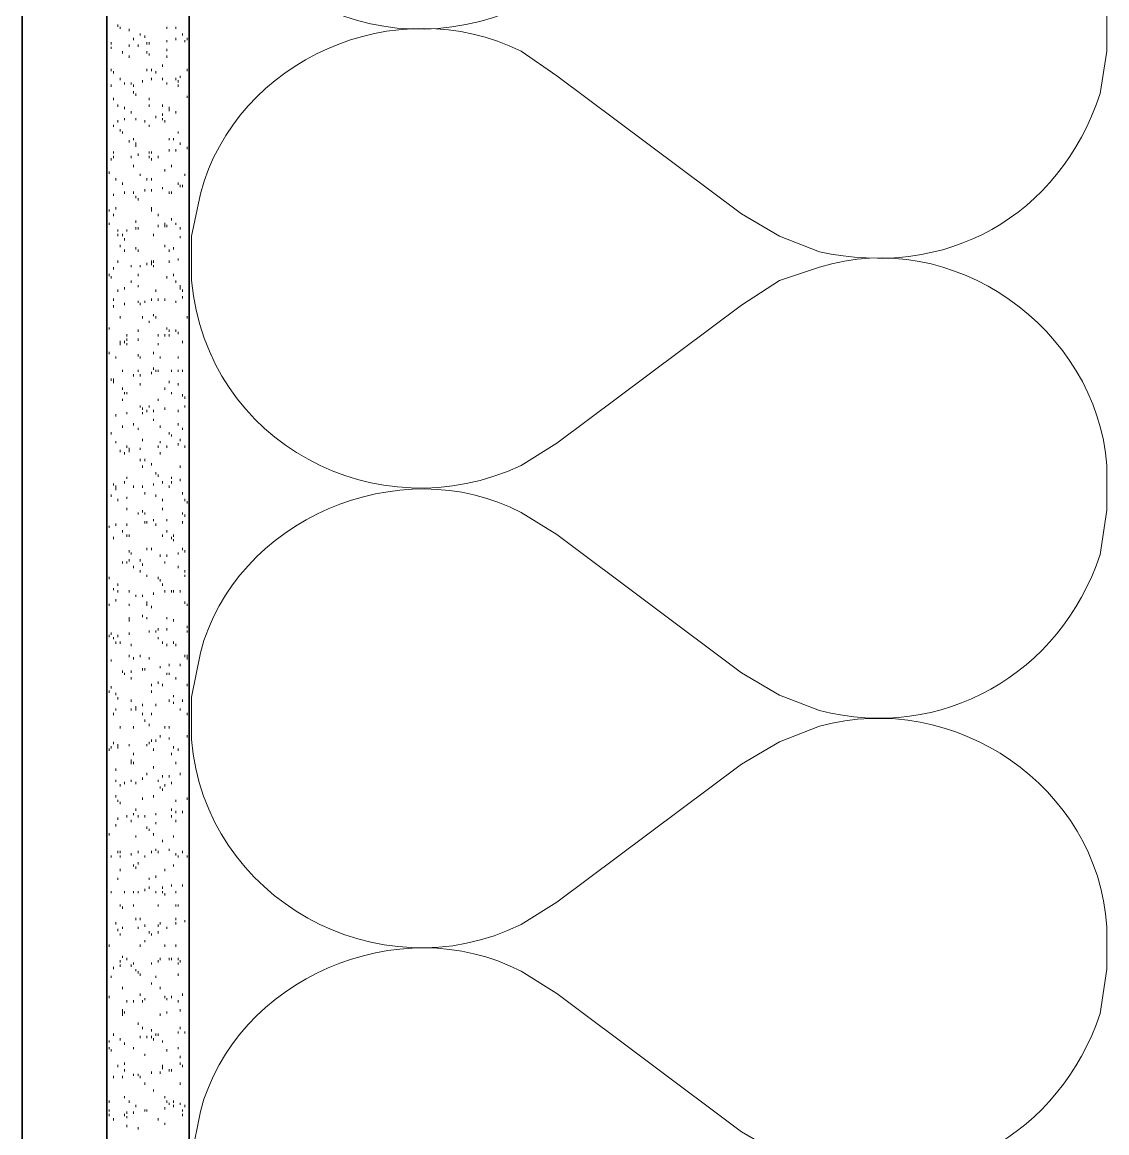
# Model space of a CAD drawing. Header units: inches. Extents: x 5 to 516, y -193 to 129.
# Drawn here: x 49.004 to 49.545, y -188.331 to -187.777 of the extents above; entities that cross this region are included whole.
import ezdxf

# ---------------------------------------------------------------- set-up
doc = ezdxf.new("R2010")
doc.units = ezdxf.units.IN
doc.header["$MEASUREMENT"] = 0
doc.layers.add('PDF7_Geometry', color=7, linetype='Continuous')

msp = doc.modelspace()

# ---------------------------------------------------------------- linework, layer by layer
at = {"layer": 'PDF7_Geometry', "lineweight": 35}
for points in [[(49.0035534, -182.0613395), (49.0035534, -190.3857844), (49.0457756, -190.3857844), (49.0457756, -182.0613395)], [(49.045775, -182.0613392), (49.045775, -190.8535621), (49.0868861, -190.8535621), (49.0868861, -182.0613392)]]:
    msp.add_lwpolyline(points, close=True, dxfattribs=at)
at = {"layer": 'PDF7_Geometry', "lineweight": 15}
for points in [[(49.5413313, -187.8124512), (49.5446646, -187.79134), (49.5446646, -187.7691178)], [(49.0513306, -187.7791177), (49.0513306, -187.7780066)], [(49.0524417, -187.7802287), (49.0524417, -187.7791177)], [(49.075775, -187.7802287), (49.075775, -187.7791177)], [(49.0802194, -187.7802287), (49.0802194, -187.7791177)], [(49.0568861, -187.7813398), (49.0568861, -187.7802287)], [(49.0591083, -187.7857846), (49.0591083, -187.7846736)], [(49.0624417, -187.7835625), (49.0624417, -187.7824514)], [(49.0646639, -187.7846736), (49.0646639, -187.7835625)], [(49.0802194, -187.7857846), (49.0802194, -187.7846736)], [(49.0835528, -187.7835625), (49.0835528, -187.7824514)], [(49.085775, -187.7857846), (49.085775, -187.7846736)], [(49.0868861, -187.7846736), (49.0868861, -187.7835625)], [(49.0479972, -187.7880067), (49.0479972, -187.7868957)], [(49.0479972, -187.7902289), (49.0479972, -187.7891178)], [(49.0568861, -187.7891178), (49.0568861, -187.7880067)], [(49.0613306, -187.7891178), (49.0613306, -187.7880067)], [(49.065775, -187.7880067), (49.065775, -187.7868957)], [(49.0668861, -187.7880067), (49.0668861, -187.7868957)], [(49.075775, -187.7868957), (49.075775, -187.7857846)], [(49.075775, -187.79134), (49.075775, -187.7902289)], [(49.0846639, -187.7868957), (49.0846639, -187.7857846)], [(49.0868861, -187.7868957), (49.0868861, -187.7857846)], [(49.0535528, -187.792451), (49.0535528, -187.79134)], [(49.0568861, -187.7946732), (49.0568861, -187.7935621)], [(49.065775, -187.792451), (49.065775, -187.79134)], [(49.0668861, -187.7935621), (49.0668861, -187.792451)], [(49.075775, -187.7946732), (49.075775, -187.7935621)], [(49.2524424, -187.79134), (49.2702201, -187.8035623), (49.3624424, -187.8724512), (49.3813313, -187.8835623), (49.4013313, -187.8913401)], [(49.045775, -187.800229), (49.045775, -187.799118)], [(49.0479972, -187.8013401), (49.0479972, -187.800229)], [(49.0491083, -187.8024512), (49.0491083, -187.8013401)], [(49.065775, -187.8013401), (49.065775, -187.800229)], [(49.0679972, -187.8013401), (49.0679972, -187.800229)], [(49.0702194, -187.8024512), (49.0702194, -187.8013401)], [(49.0735528, -187.799118), (49.0735528, -187.7980069)], [(49.085775, -187.8013401), (49.085775, -187.800229)], [(49.0524417, -187.8057844), (49.0524417, -187.8046733)], [(49.0546639, -187.8080065), (49.0546639, -187.8068954)], [(49.0579972, -187.8080065), (49.0579972, -187.8068954)], [(49.0635528, -187.8068954), (49.0635528, -187.8057844)], [(49.0679972, -187.8057844), (49.0679972, -187.8046733)], [(49.0735528, -187.8057844), (49.0735528, -187.8046733)], [(49.075775, -187.8080065), (49.075775, -187.8068954)], [(49.0802194, -187.8057844), (49.0802194, -187.8046733)], [(49.0813306, -187.8068954), (49.0813306, -187.8057844)], [(49.0824417, -187.8046733), (49.0824417, -187.8035622)], [(49.0868861, -187.8035622), (49.0868861, -187.8024512)], [(49.0479972, -187.8091176), (49.0479972, -187.8080065)], [(49.0591083, -187.8091176), (49.0591083, -187.8080065)], [(49.0591083, -187.8124513), (49.0591083, -187.8113403)], [(49.0602194, -187.8135624), (49.0602194, -187.8124513)], [(49.0813306, -187.8091176), (49.0813306, -187.8080065)], [(49.0491083, -187.8157845), (49.0491083, -187.8146735)], [(49.0513306, -187.8191177), (49.0513306, -187.8180067)], [(49.0668861, -187.8157845), (49.0668861, -187.8146735)], [(49.0668861, -187.8191177), (49.0668861, -187.8180067)], [(49.0735528, -187.8191177), (49.0735528, -187.8180067)], [(49.085775, -187.8146735), (49.085775, -187.8135624)], [(49.0546639, -187.8202288), (49.0546639, -187.8191177)], [(49.0579972, -187.8224509), (49.0579972, -187.8213399)], [(49.0702194, -187.8246736), (49.0702194, -187.823562)], [(49.0735528, -187.823562), (49.0735528, -187.8224509)], [(49.0768861, -187.8213399), (49.0768861, -187.8202288), (49.0768861, -187.8191177)], [(49.0802194, -187.8224509), (49.0802194, -187.8213399)], [(49.0491083, -187.8291179), (49.0491083, -187.8280068)], [(49.0513306, -187.8268958), (49.0513306, -187.8257847)], [(49.0546639, -187.8257847), (49.0546639, -187.8246736)], [(49.0602194, -187.8257847), (49.0602194, -187.8246736)], [(49.0646639, -187.8268958), (49.0646639, -187.8257847)], [(49.0668861, -187.8291179), (49.0668861, -187.8280068)], [(49.0735528, -187.8257847), (49.0735528, -187.8246736)], [(49.0746639, -187.8268958), (49.0746639, -187.8257847)], [(49.0868861, -187.8280068), (49.0868861, -187.8268958), (49.0868861, -187.8257847)], [(49.0524417, -187.83134), (49.0524417, -187.830229)], [(49.0535528, -187.8324511), (49.0535528, -187.83134)], [(49.0591083, -187.8357843), (49.0591083, -187.8346732)], [(49.0768861, -187.8357843), (49.0768861, -187.8346732)], [(49.0791083, -187.8357843), (49.0791083, -187.8346732)], [(49.0813306, -187.8324511), (49.0813306, -187.83134)], [(49.0568861, -187.8368954), (49.0568861, -187.8357843)], [(49.0602194, -187.839118), (49.0602194, -187.838007), (49.0602194, -187.8368954)], [(49.0768861, -187.8413402), (49.0768861, -187.8402291)], [(49.0802194, -187.8413402), (49.0802194, -187.8402291)], [(49.0824417, -187.838007), (49.0824417, -187.8368954)], [(49.085775, -187.8402291), (49.085775, -187.839118)], [(49.0479972, -187.8457845), (49.0479972, -187.8446734)], [(49.0491083, -187.8424513), (49.0491083, -187.8413402)], [(49.0491083, -187.8446734), (49.0491083, -187.8435623)], [(49.0579972, -187.8446734), (49.0579972, -187.8435623)], [(49.0613306, -187.8435623), (49.0613306, -187.8424513)], [(49.0668861, -187.8424513), (49.0668861, -187.8413402)], [(49.0668861, -187.8446734), (49.0668861, -187.8435623)], [(49.0679972, -187.8424513), (49.0679972, -187.8413402)], [(49.0679972, -187.8457845), (49.0679972, -187.8446734)], [(49.0713306, -187.8446734), (49.0713306, -187.8435623)], [(49.0868861, -187.8424513), (49.0868861, -187.8413402)], [(49.0468861, -187.8524514), (49.0468861, -187.8513398)], [(49.0591083, -187.8491176), (49.0591083, -187.8480066)], [(49.0746639, -187.8513398), (49.0746639, -187.8502287)], [(49.0779972, -187.8491176), (49.0779972, -187.8480066)], [(49.0502194, -187.8557846), (49.0502194, -187.8546735)], [(49.0535528, -187.8580067), (49.0535528, -187.8568957)], [(49.0624417, -187.8535625), (49.0624417, -187.8524514)], [(49.065775, -187.8557846), (49.065775, -187.8546735)], [(49.0679972, -187.8557846), (49.0679972, -187.8546735)], [(49.0813306, -187.8580067), (49.0813306, -187.8568957)], [(49.0846639, -187.8535625), (49.0846639, -187.8524514)], [(49.0868861, -187.8557846), (49.0868861, -187.8546735)], [(49.0491083, -187.8635621), (49.0491083, -187.862451)], [(49.0591083, -187.862451), (49.0591083, -187.8613399)], [(49.0646639, -187.8613399), (49.0646639, -187.8602289)], [(49.0679972, -187.8613399), (49.0679972, -187.8602289)], [(49.0735528, -187.8602289), (49.0735528, -187.8591178)], [(49.0768861, -187.862451), (49.0768861, -187.8613399)], [(49.0779972, -187.862451), (49.0779972, -187.8613399)], [(49.0824417, -187.8591178), (49.0824417, -187.8580067)], [(49.0835528, -187.8591178), (49.0835528, -187.8580067)], [(49.0868861, -187.8591178), (49.0868861, -187.8580067)], [(49.0924423, -187.8624512), (49.0879979, -187.8835623), (49.0879979, -187.9057845)], [(49.0602194, -187.8646731), (49.0602194, -187.8635621)], [(49.0613306, -187.8657848), (49.0613306, -187.8646731)], [(49.0468861, -187.8713401), (49.0468861, -187.870229)], [(49.0491083, -187.8735622), (49.0491083, -187.8724512)], [(49.0502194, -187.870229), (49.0502194, -187.869118)], [(49.0679972, -187.870229), (49.0679972, -187.8713401), (49.0679972, -187.870229), (49.0679972, -187.869118)], [(49.0713306, -187.8735622), (49.0713306, -187.8724512)], [(49.0468861, -187.8780065), (49.0468861, -187.8768954)], [(49.0602194, -187.8768954), (49.0602194, -187.8757844)], [(49.0602194, -187.8802292), (49.0602194, -187.8791176)], [(49.0613306, -187.8802292), (49.0613306, -187.8791176)], [(49.0713306, -187.8791176), (49.0713306, -187.8780065)], [(49.0746639, -187.8791176), (49.0746639, -187.8780065), (49.0746639, -187.8768954)], [(49.075775, -187.8791176), (49.075775, -187.8780065)], [(49.0779972, -187.8757844), (49.0779972, -187.8746733)], [(49.0802194, -187.8780065), (49.0802194, -187.8768954)], [(49.0824417, -187.8802292), (49.0824417, -187.8791176)], [(49.0513306, -187.8813403), (49.0513306, -187.8802292)], [(49.0513306, -187.8835624), (49.0513306, -187.8824513)], [(49.0535528, -187.8835624), (49.0535528, -187.8824513)], [(49.0546639, -187.8857845), (49.0546639, -187.8846735)], [(49.055775, -187.8813403), (49.055775, -187.8802292)], [(49.0691083, -187.8835624), (49.0691083, -187.8824513)], [(49.0824417, -187.8846735), (49.0824417, -187.8835624)], [(49.0524417, -187.8891177), (49.0524417, -187.8880066)], [(49.0546639, -187.8913398), (49.0546639, -187.8902288)], [(49.0602194, -187.8902288), (49.0602194, -187.8891177)], [(49.0613306, -187.8913398), (49.0613306, -187.8902288)], [(49.0746639, -187.8891177), (49.0746639, -187.8880066)], [(49.0768861, -187.8913398), (49.0768861, -187.8902288)], [(49.0791083, -187.8902288), (49.0791083, -187.8891177)], [(49.0513306, -187.8968957), (49.0513306, -187.8957847)], [(49.0679972, -187.8980068), (49.0679972, -187.8968957), (49.0679972, -187.8957847)], [(49.0691083, -187.8968957), (49.0691083, -187.8957847)], [(49.0768861, -187.8968957), (49.0768861, -187.8957847)], [(49.0813306, -187.8957847), (49.0813306, -187.8946736)], [(49.0868861, -187.8957847), (49.0868861, -187.8946736)], [(49.0491083, -187.9002289), (49.0491083, -187.8991179)], [(49.0579972, -187.8991179), (49.0579972, -187.8980068)], [(49.0624417, -187.8991179), (49.0624417, -187.8980068)], [(49.065775, -187.8980068), (49.065775, -187.8968957)], [(49.0691083, -187.8991179), (49.0691083, -187.8980068)], [(49.4013313, -187.8991176), (49.3813313, -187.9057842), (49.3624424, -187.9180064)], [(49.0468861, -187.9035621), (49.0468861, -187.9024511)], [(49.0479972, -187.9046732), (49.0479972, -187.9035621)], [(49.0579972, -187.9068953), (49.0579972, -187.9057843)], [(49.0613306, -187.9035621), (49.0613306, -187.9024511)], [(49.075775, -187.9046732), (49.075775, -187.9035621)], [(49.0791083, -187.9035621), (49.0791083, -187.9024511)], [(49.0802194, -187.9068953), (49.0802194, -187.9057843)], [(49.0513306, -187.9113402), (49.0513306, -187.9102291)], [(49.0546639, -187.9102291), (49.0546639, -187.909118)], [(49.0613306, -187.909118), (49.0613306, -187.908007)], [(49.0702194, -187.9113402), (49.0702194, -187.9102291)], [(49.0824417, -187.9102291), (49.0824417, -187.909118), (49.0824417, -187.908007)], [(49.0835528, -187.9113402), (49.0835528, -187.9102291)], [(49.045775, -187.9191176), (49.045775, -187.9180066)], [(49.0491083, -187.9157844), (49.0491083, -187.9146734)], [(49.0491083, -187.9191176), (49.0491083, -187.9180066)], [(49.0546639, -187.9180066), (49.0546639, -187.9168955)], [(49.0624417, -187.9180066), (49.0624417, -187.9168955)], [(49.0646639, -187.9168955), (49.0646639, -187.9157844)], [(49.0679972, -187.9157844), (49.0679972, -187.9146734)], [(49.0713306, -187.9157844), (49.0713306, -187.9146734)], [(49.0746639, -187.9157844), (49.0746639, -187.9146734)], [(49.0802194, -187.9168955), (49.0802194, -187.9157844)], [(49.0835528, -187.9146734), (49.0835528, -187.9135623)], [(49.2524424, -187.9980067), (49.2702201, -187.9868956), (49.3624424, -187.9180067)], [(49.0691083, -187.9235625), (49.0691083, -187.9224514)], [(49.0524417, -187.9246735), (49.0524417, -187.9235625)], [(49.0635528, -187.9246735), (49.0635528, -187.9235625)], [(49.0668861, -187.9268956), (49.0668861, -187.9257846)], [(49.0702194, -187.9246735), (49.0702194, -187.9235625)], [(49.085775, -187.9246735), (49.085775, -187.9235625)], [(49.0468861, -187.9302289), (49.0468861, -187.9291178)], [(49.055775, -187.9335621), (49.055775, -187.932451)], [(49.0613306, -187.9313399), (49.0613306, -187.9302289)], [(49.0713306, -187.9335621), (49.0713306, -187.932451)], [(49.0746639, -187.9335621), (49.0746639, -187.932451)], [(49.075775, -187.9302289), (49.075775, -187.9291178)], [(49.0768861, -187.9313399), (49.0768861, -187.9302289)], [(49.0768861, -187.9335621), (49.0768861, -187.932451)], [(49.0802194, -187.9313399), (49.0802194, -187.9302289)], [(49.0813306, -187.932451), (49.0813306, -187.9313399)], [(49.0524417, -187.9380069), (49.0524417, -187.9368958), (49.0524417, -187.9357847)], [(49.0546639, -187.9368958), (49.0546639, -187.9357847)], [(49.055775, -187.9357847), (49.055775, -187.9346731)], [(49.055775, -187.9380069), (49.055775, -187.9368958)], [(49.0613306, -187.9357847), (49.0613306, -187.9346731)], [(49.0713306, -187.9380069), (49.0713306, -187.9368958)], [(49.0835528, -187.9368958), (49.0835528, -187.9357847)], [(49.0468861, -187.9424511), (49.0468861, -187.9413401)], [(49.0502194, -187.9446733), (49.0502194, -187.9435622)], [(49.0613306, -187.9435622), (49.0613306, -187.9424511)], [(49.0624417, -187.9446733), (49.0624417, -187.9435622)], [(49.0691083, -187.9424511), (49.0691083, -187.9413401)], [(49.0724417, -187.9446733), (49.0724417, -187.9435622)], [(49.0813306, -187.9446733), (49.0813306, -187.9435622)], [(49.0535528, -187.9513402), (49.0535528, -187.9502292)], [(49.0613306, -187.9513402), (49.0613306, -187.9502292)], [(49.0691083, -187.9502292), (49.0691083, -187.9491181)], [(49.0702194, -187.9513402), (49.0702194, -187.9502292)], [(49.0713306, -187.9513402), (49.0713306, -187.9502292)], [(49.0779972, -187.9513402), (49.0779972, -187.9502292)], [(49.0813306, -187.9513402), (49.0813306, -187.9502292)], [(49.0835528, -187.9513402), (49.0835528, -187.9502292)], [(49.0868861, -187.9502292), (49.0868861, -187.9491181)], [(49.0479972, -187.9557845), (49.0479972, -187.9546734)], [(49.0491083, -187.9568956), (49.0491083, -187.9557845), (49.0491083, -187.9546734)], [(49.0591083, -187.9535624), (49.0591083, -187.9524513)], [(49.0624417, -187.9535624), (49.0624417, -187.9524513)], [(49.0679972, -187.9524513), (49.0679972, -187.9513402)], [(49.0768861, -187.9568956), (49.0768861, -187.9557845)], [(49.0535528, -187.9602288), (49.0535528, -187.9591177)], [(49.0546639, -187.9624509), (49.0546639, -187.9613398)], [(49.055775, -187.9624509), (49.055775, -187.9613398)], [(49.0624417, -187.9580066), (49.0624417, -187.9568956)], [(49.0746639, -187.9602288), (49.0746639, -187.9591177)], [(49.0779972, -187.9624509), (49.0779972, -187.9613398)], [(49.0813306, -187.9580066), (49.0813306, -187.9568956)], [(49.0535528, -187.9657847), (49.0535528, -187.9646736)], [(49.0713306, -187.9657847), (49.0713306, -187.9646736)], [(49.0835528, -187.9635625), (49.0835528, -187.9624509)], [(49.0846639, -187.9646736), (49.0846639, -187.9635625)], [(49.045775, -187.9735621), (49.045775, -187.9724511)], [(49.0502194, -187.9735621), (49.0502194, -187.9724511)], [(49.055775, -187.9724511), (49.055775, -187.97134)], [(49.0624417, -187.9691179), (49.0624417, -187.9680068)], [(49.0635528, -187.9702289), (49.0635528, -187.9691179)], [(49.0635528, -187.9724511), (49.0635528, -187.97134)], [(49.065775, -187.97134), (49.065775, -187.9702289)], [(49.0668861, -187.9691179), (49.0668861, -187.9680068)], [(49.0691083, -187.97134), (49.0691083, -187.9702289)], [(49.0746639, -187.9702289), (49.0746639, -187.9691179)], [(49.0813306, -187.97134), (49.0813306, -187.9702289)], [(49.0846639, -187.9691179), (49.0846639, -187.9680068)], [(49.0535528, -187.979118), (49.0535528, -187.9780069)], [(49.0591083, -187.9780069), (49.0591083, -187.9768959)], [(49.0691083, -187.9757843), (49.0691083, -187.9746732)], [(49.0724417, -187.979118), (49.0724417, -187.9780069)], [(49.0813306, -187.9780069), (49.0813306, -187.9768959)], [(49.0479972, -187.9824512), (49.0479972, -187.9813402)], [(49.0613306, -187.9802291), (49.0613306, -187.979118)], [(49.0768861, -187.9824512), (49.0768861, -187.9813402)], [(49.0779972, -187.9835623), (49.0779972, -187.9824512)], [(49.0835528, -187.9802291), (49.0835528, -187.979118)], [(49.0502194, -187.9868955), (49.0502194, -187.9857844)], [(49.055775, -187.9891176), (49.055775, -187.9880065)], [(49.0568861, -187.9913403), (49.0568861, -187.9902287), (49.0568861, -187.9891176)], [(49.0624417, -187.9902287), (49.0624417, -187.9891176)], [(49.0635528, -187.9857844), (49.0635528, -187.9846734)], [(49.0713306, -187.9891176), (49.0713306, -187.9880065)], [(49.0724417, -187.9868955), (49.0724417, -187.9857844)], [(49.075775, -187.9891176), (49.075775, -187.9880065)], [(49.0813306, -187.9880065), (49.0813306, -187.9868955)], [(49.0824417, -187.9857844), (49.0824417, -187.9846734)], [(49.0846639, -187.9891176), (49.0846639, -187.9880065)], [(49.0524417, -187.9913403), (49.0524417, -187.9902287)], [(49.0546639, -187.9924514), (49.0546639, -187.9913403)], [(49.0624417, -187.9957846), (49.0624417, -187.9946735)], [(49.0646639, -187.9957846), (49.0646639, -187.9946735)], [(49.0724417, -187.9924514), (49.0724417, -187.9913403)], [(49.0868861, -187.9957846), (49.0868861, -187.9946735)], [(49.0635528, -187.9991178), (49.0635528, -187.9980067)], [(49.0679972, -187.9980067), (49.0679972, -187.9968956)], [(49.0824417, -187.9991178), (49.0824417, -187.9980067)], [(49.5413313, -188.0424509), (49.5446646, -188.0202287), (49.5446646, -187.9980065)], [(49.0546639, -188.0068958), (49.0546639, -188.0057847)], [(49.055775, -188.0046737), (49.055775, -188.003562)], [(49.0702194, -188.002451), (49.0702194, -188.0013399)], [(49.0713306, -188.003562), (49.0713306, -188.002451)], [(49.0735528, -188.0068958), (49.0735528, -188.0057847)], [(49.0779972, -188.0046737), (49.0779972, -188.003562)], [(49.0779972, -188.0068958), (49.0779972, -188.0057847)], [(49.0824417, -188.0057847), (49.0824417, -188.0046737)], [(49.0491083, -188.0080069), (49.0491083, -188.0068958)], [(49.0502194, -188.010229), (49.0502194, -188.0091179), (49.0502194, -188.0080069)], [(49.0591083, -188.0091179), (49.0591083, -188.0080069)], [(49.0635528, -188.0091179), (49.0635528, -188.0080069)], [(49.0646639, -188.0124511), (49.0646639, -188.0113401)], [(49.0691083, -188.0080069), (49.0691083, -188.0068958)], [(49.0768861, -188.0091179), (49.0768861, -188.0080069)], [(49.0835528, -188.0124511), (49.0835528, -188.0113401)], [(49.0479972, -188.0135622), (49.0479972, -188.0124511)], [(49.0513306, -188.0157843), (49.0513306, -188.0146733)], [(49.055775, -188.0146733), (49.055775, -188.0135622)], [(49.0702194, -188.0135622), (49.0702194, -188.0124511)], [(49.0735528, -188.0157843), (49.0735528, -188.0146733)], [(49.0846639, -188.0157843), (49.0846639, -188.0146733)], [(49.085775, -188.0168954), (49.085775, -188.0157843)], [(49.055775, -188.0202292), (49.055775, -188.0191181)], [(49.0613306, -188.0224513), (49.0613306, -188.0213402)], [(49.0635528, -188.0213402), (49.0635528, -188.0202292)], [(49.0646639, -188.0224513), (49.0646639, -188.0213402)], [(49.0735528, -188.0202292), (49.0735528, -188.0191181)], [(49.0835528, -188.0224513), (49.0835528, -188.0213402)], [(49.0846639, -188.0235624), (49.0846639, -188.0224513)], [(49.2524424, -188.0213398), (49.2702201, -188.0324509), (49.3624424, -188.1013398), (49.3813313, -188.1124509), (49.4013313, -188.1202287)], [(49.045775, -188.0268955), (49.045775, -188.0257845)], [(49.0468861, -188.0291177), (49.0468861, -188.0280066)], [(49.0502194, -188.0280066), (49.0502194, -188.0268955)], [(49.055775, -188.0280066), (49.055775, -188.0268955)], [(49.0646639, -188.0268955), (49.0646639, -188.0257845)], [(49.065775, -188.0268955), (49.065775, -188.0257845)], [(49.0691083, -188.0257845), (49.0691083, -188.0246734)], [(49.0702194, -188.0280066), (49.0702194, -188.0268955)], [(49.075775, -188.0257845), (49.075775, -188.0246734)], [(49.0835528, -188.0268955), (49.0835528, -188.0257845)], [(49.0491083, -188.0346736), (49.0491083, -188.0335625)], [(49.0535528, -188.0313398), (49.0535528, -188.0302287)], [(49.055775, -188.0335625), (49.055775, -188.0324515)], [(49.0568861, -188.0335625), (49.0568861, -188.0324515)], [(49.0735528, -188.0335625), (49.0735528, -188.0324515)], [(49.075775, -188.0313398), (49.075775, -188.0302287)], [(49.0779972, -188.0346736), (49.0779972, -188.0335625)], [(49.0791083, -188.0335625), (49.0791083, -188.0324515)], [(49.065775, -188.0402289), (49.065775, -188.0391178)], [(49.0679972, -188.0402289), (49.0679972, -188.0391178)], [(49.0791083, -188.0357846), (49.0791083, -188.0346736)], [(49.0835528, -188.0402289), (49.0835528, -188.0391178)], [(49.045775, -188.04134), (49.045775, -188.0402289)], [(49.0568861, -188.04134), (49.0568861, -188.0402289)], [(49.0568861, -188.0457842), (49.0568861, -188.0446732)], [(49.0579972, -188.042451), (49.0579972, -188.04134)], [(49.0624417, -188.0457842), (49.0624417, -188.0446732)], [(49.0724417, -188.0435621), (49.0724417, -188.042451)], [(49.075775, -188.0435621), (49.075775, -188.042451)], [(49.0813306, -188.042451), (49.0813306, -188.04134)], [(49.0846639, -188.04134), (49.0846639, -188.0402289)], [(49.0535528, -188.0468959), (49.0535528, -188.0457842)], [(49.055775, -188.0468959), (49.055775, -188.0457842)], [(49.0591083, -188.049118), (49.0591083, -188.0480069)], [(49.0624417, -188.0513401), (49.0624417, -188.0502291)], [(49.0635528, -188.0480069), (49.0635528, -188.0468959)], [(49.0746639, -188.0468959), (49.0746639, -188.0457842)], [(49.0813306, -188.049118), (49.0813306, -188.0480069)], [(49.0846639, -188.0513401), (49.0846639, -188.0502291)], [(49.0468861, -188.0546733), (49.0468861, -188.0535623)], [(49.065775, -188.0535623), (49.065775, -188.0524512)], [(49.0713306, -188.0546733), (49.0713306, -188.0535623)], [(49.0724417, -188.0557844), (49.0724417, -188.0546733)], [(49.0846639, -188.0535623), (49.0846639, -188.0524512)], [(49.0491083, -188.0602292), (49.0491083, -188.0591176)], [(49.0513306, -188.0580065), (49.0513306, -188.0568955)], [(49.0513306, -188.0613403), (49.0513306, -188.0602292)], [(49.0568861, -188.0613403), (49.0568861, -188.0602292)], [(49.0691083, -188.0624514), (49.0691083, -188.0613403)], [(49.0735528, -188.0580065), (49.0735528, -188.0568955)], [(49.0746639, -188.0613403), (49.0746639, -188.0602292)], [(49.0779972, -188.0613403), (49.0779972, -188.0602292)], [(49.0791083, -188.0613403), (49.0791083, -188.0602292)], [(49.0824417, -188.0613403), (49.0824417, -188.0602292)], [(49.0468861, -188.0680067), (49.0468861, -188.0668956)], [(49.0502194, -188.0657845), (49.0502194, -188.0646735)], [(49.0568861, -188.0680067), (49.0568861, -188.0668956)], [(49.0602194, -188.0635624), (49.0602194, -188.0624514)], [(49.0635528, -188.0635624), (49.0635528, -188.0624514)], [(49.065775, -188.0680067), (49.065775, -188.0668956), (49.065775, -188.0657845)], [(49.0846639, -188.0668956), (49.0846639, -188.0657845)], [(49.085775, -188.0680067), (49.085775, -188.0668956)], [(49.0868861, -188.0668956), (49.0868861, -188.0657845)], [(49.045775, -188.0691178), (49.045775, -188.0680067)], [(49.0635528, -188.073562), (49.0635528, -188.072451)], [(49.0679972, -188.0691178), (49.0679972, -188.0680067)], [(49.0868861, -188.0691178), (49.0868861, -188.0680067)], [(49.0568861, -188.0757847), (49.0568861, -188.0746736), (49.0568861, -188.073562)], [(49.065775, -188.0746736), (49.065775, -188.073562)], [(49.075775, -188.0746736), (49.075775, -188.073562)], [(49.0791083, -188.0757847), (49.0791083, -188.0746736)], [(49.085775, -188.0791179), (49.085775, -188.0780068)], [(49.0468861, -188.0835622), (49.0468861, -188.0824511)], [(49.0479972, -188.0824511), (49.0479972, -188.08134)], [(49.0491083, -188.0846732), (49.0491083, -188.0835622)], [(49.0513306, -188.0835622), (49.0513306, -188.0824511)], [(49.0568861, -188.0824511), (49.0568861, -188.08134)], [(49.0702194, -188.08134), (49.0702194, -188.080229)], [(49.0713306, -188.080229), (49.0713306, -188.0791179)], [(49.0713306, -188.0846732), (49.0713306, -188.0835622)], [(49.075775, -188.080229), (49.075775, -188.0791179)], [(49.085775, -188.08134), (49.085775, -188.080229)], [(49.0502194, -188.0868954), (49.0502194, -188.0857843)], [(49.0524417, -188.0868954), (49.0524417, -188.0857843)], [(49.0579972, -188.088007), (49.0579972, -188.0868954)], [(49.0735528, -188.0868954), (49.0735528, -188.0857843)], [(49.075775, -188.088007), (49.075775, -188.0868954)], [(49.0791083, -188.0868954), (49.0791083, -188.0857843)], [(49.0802194, -188.088007), (49.0802194, -188.0868954)], [(49.0479972, -188.0957845), (49.0479972, -188.0946734)], [(49.0568861, -188.0935623), (49.0568861, -188.0924513)], [(49.0591083, -188.0946734), (49.0591083, -188.0935623)], [(49.0624417, -188.0935623), (49.0624417, -188.0924513)], [(49.0668861, -188.0946734), (49.0668861, -188.0935623)], [(49.0846639, -188.0935623), (49.0846639, -188.0924513)], [(49.085775, -188.0946734), (49.085775, -188.0935623), (49.085775, -188.0924513)], [(49.0924423, -188.0913398), (49.0879979, -188.113562), (49.0879979, -188.1346731)], [(49.0535528, -188.1013398), (49.0535528, -188.1002287)], [(49.0635528, -188.1002287), (49.0635528, -188.0991177)], [(49.0646639, -188.1002287), (49.0646639, -188.0991177)], [(49.0724417, -188.0991177), (49.0724417, -188.0980066)], [(49.0768861, -188.0980066), (49.0768861, -188.0968955)], [(49.0824417, -188.0980066), (49.0824417, -188.0968955)], [(49.0546639, -188.1024514), (49.0546639, -188.1013398)], [(49.0579972, -188.1046736), (49.0579972, -188.1035625)], [(49.0713306, -188.1068957), (49.0713306, -188.1057846)], [(49.075775, -188.1024514), (49.075775, -188.1013398)], [(49.0768861, -188.1024514), (49.0768861, -188.1013398)], [(49.0802194, -188.1046736), (49.0802194, -188.1035625)], [(49.0468861, -188.11134), (49.0468861, -188.1102289)], [(49.0479972, -188.1091178), (49.0479972, -188.1080068)], [(49.0502194, -188.112451), (49.0502194, -188.11134)], [(49.0679972, -188.1080068), (49.0679972, -188.1068957)], [(49.0679972, -188.11134), (49.0679972, -188.1102289)], [(49.0735528, -188.1080068), (49.0735528, -188.1068957)], [(49.085775, -188.1080068), (49.085775, -188.1068957)], [(49.0513306, -188.1146732), (49.0513306, -188.1135621)], [(49.0579972, -188.1157848), (49.0579972, -188.1146732)], [(49.0635528, -188.1180069), (49.0635528, -188.1168958)], [(49.0702194, -188.1180069), (49.0702194, -188.1168958)], [(49.0768861, -188.1157848), (49.0768861, -188.1146732)], [(49.0791083, -188.1135621), (49.0791083, -188.112451)], [(49.0791083, -188.1168958), (49.0791083, -188.1157848)], [(49.0835528, -188.1157848), (49.0835528, -188.1146732)], [(49.0491083, -188.1224512), (49.0491083, -188.1213401)], [(49.0502194, -188.1202291), (49.0502194, -188.119118)], [(49.0579972, -188.1202291), (49.0579972, -188.119118)], [(49.0602194, -188.1202291), (49.0602194, -188.119118), (49.0602194, -188.1180069)], [(49.0635528, -188.1224512), (49.0635528, -188.1213401)], [(49.0679972, -188.1224512), (49.0679972, -188.1213401)], [(49.0824417, -188.1202291), (49.0824417, -188.119118)], [(49.085775, -188.1224512), (49.085775, -188.1213401)], [(49.0868861, -188.1202291), (49.0868861, -188.119118)], [(49.0868861, -188.1224512), (49.0868861, -188.1213401)], [(49.0524417, -188.1291176), (49.0524417, -188.1280065)], [(49.0591083, -188.1291176), (49.0591083, -188.1280065)], [(49.0646639, -188.1257844), (49.0646639, -188.1246733)], [(49.0668861, -188.1280065), (49.0668861, -188.1268954)], [(49.0746639, -188.1291176), (49.0746639, -188.1280065)], [(49.0768861, -188.1291176), (49.0768861, -188.1280065)], [(49.4013313, -188.1280062), (49.3813313, -188.135784), (49.3624424, -188.1468951)], [(49.0724417, -188.1335624), (49.0724417, -188.1324513)], [(49.0768861, -188.1346735), (49.0768861, -188.1335624)], [(49.085775, -188.1335624), (49.085775, -188.1324513)], [(49.0468861, -188.1402288), (49.0468861, -188.1391177)], [(49.0479972, -188.1391177), (49.0479972, -188.1380067)], [(49.0491083, -188.1368956), (49.0491083, -188.1357845)], [(49.0513306, -188.1391177), (49.0513306, -188.1380067), (49.0513306, -188.1368956)], [(49.0568861, -188.1380067), (49.0568861, -188.1368956)], [(49.065775, -188.1380067), (49.065775, -188.1368956)], [(49.0668861, -188.1368956), (49.0668861, -188.1357845)], [(49.0679972, -188.1357845), (49.0679972, -188.1346735)], [(49.0691083, -188.1402288), (49.0691083, -188.1391177)], [(49.0702194, -188.1357845), (49.0702194, -188.1346735)], [(49.0791083, -188.1391177), (49.0791083, -188.1380067)], [(49.0813306, -188.1402288), (49.0813306, -188.1391177)], [(49.0868861, -188.1357845), (49.0868861, -188.1346735)], [(49.0579972, -188.1468958), (49.0579972, -188.1457847), (49.0579972, -188.1446736)], [(49.0591083, -188.1424509), (49.0591083, -188.1413399)], [(49.0779972, -188.1424509), (49.0779972, -188.1413399)], [(49.0502194, -188.150229), (49.0502194, -188.1491179)], [(49.0591083, -188.1468958), (49.0591083, -188.1457847)], [(49.0691083, -188.1491179), (49.0691083, -188.1480068)], [(49.0802194, -188.1468958), (49.0802194, -188.1457847)], [(49.0868861, -188.1468958), (49.0868861, -188.1457847)], [(49.2524424, -188.2268954), (49.2702201, -188.2157843), (49.3624424, -188.1468954)], [(49.0502194, -188.1557843), (49.0502194, -188.1546732)], [(49.0546639, -188.1568954), (49.0546639, -188.1557843)], [(49.0579972, -188.1557843), (49.0579972, -188.1546732)], [(49.0602194, -188.1568954), (49.0602194, -188.1557843)], [(49.0635528, -188.1546732), (49.0635528, -188.1535622)], [(49.065775, -188.1524511), (49.065775, -188.15134)], [(49.0713306, -188.1557843), (49.0713306, -188.1546732)], [(49.0735528, -188.1535622), (49.0735528, -188.1524511)], [(49.0768861, -188.1535622), (49.0768861, -188.1524511)], [(49.0779972, -188.1568954), (49.0779972, -188.1557843)], [(49.0824417, -188.1524511), (49.0824417, -188.15134)], [(49.0524417, -188.158007), (49.0524417, -188.1568954)], [(49.0724417, -188.1591181), (49.0724417, -188.158007)], [(49.0735528, -188.1602291), (49.0735528, -188.1591181)], [(49.0746639, -188.158007), (49.0746639, -188.1568954)], [(49.0502194, -188.1635623), (49.0502194, -188.1624513)], [(49.0513306, -188.1657844), (49.0513306, -188.1646734)], [(49.0524417, -188.1668955), (49.0524417, -188.1657844)], [(49.0635528, -188.1646734), (49.0635528, -188.1635623)], [(49.0691083, -188.1635623), (49.0691083, -188.1624513)], [(49.0802194, -188.1657844), (49.0802194, -188.1646734)], [(49.085775, -188.1646734), (49.085775, -188.1635623)], [(49.055775, -188.1735625), (49.055775, -188.1724514)], [(49.0591083, -188.1724514), (49.0591083, -188.1713404)], [(49.0602194, -188.1702287), (49.0602194, -188.1691176)], [(49.0613306, -188.1735625), (49.0613306, -188.1724514)], [(49.0646639, -188.1735625), (49.0646639, -188.1724514)], [(49.0702194, -188.1724514), (49.0702194, -188.1713404)], [(49.0779972, -188.1702287), (49.0779972, -188.1691176)], [(49.0779972, -188.1735625), (49.0779972, -188.1724514)], [(49.0802194, -188.1713404), (49.0802194, -188.1702287)], [(49.0835528, -188.1713404), (49.0835528, -188.1702287)], [(49.0868861, -188.1724514), (49.0868861, -188.1713404)], [(49.0502194, -188.1780067), (49.0502194, -188.1768957)], [(49.0513306, -188.1746735), (49.0513306, -188.1735625)], [(49.0579972, -188.1757846), (49.0579972, -188.1746735)], [(49.065775, -188.1791178), (49.065775, -188.1780067)], [(49.0702194, -188.1768957), (49.0702194, -188.1757846)], [(49.0802194, -188.1757846), (49.0802194, -188.1746735)], [(49.0468861, -188.182451), (49.0468861, -188.1813399)], [(49.0602194, -188.1835621), (49.0602194, -188.182451)], [(49.0668861, -188.1802289), (49.0668861, -188.1791178)], [(49.0691083, -188.182451), (49.0691083, -188.1813399)], [(49.0791083, -188.1835621), (49.0791083, -188.182451)], [(49.045775, -188.1857848), (49.045775, -188.1846731)], [(49.0702194, -188.190229), (49.0702194, -188.189118)], [(49.0735528, -188.1857848), (49.0735528, -188.1846731)], [(49.0768861, -188.190229), (49.0768861, -188.189118)], [(49.0868861, -188.189118), (49.0868861, -188.1880069)], [(49.0479972, -188.1935622), (49.0479972, -188.1924512)], [(49.0513306, -188.1913401), (49.0513306, -188.190229)], [(49.0524417, -188.1913401), (49.0524417, -188.190229)], [(49.0524417, -188.1935622), (49.0524417, -188.1924512)], [(49.0579972, -188.1924512), (49.0579972, -188.1913401)], [(49.0613306, -188.1913401), (49.0613306, -188.190229)], [(49.0646639, -188.1935622), (49.0646639, -188.1924512)], [(49.0679972, -188.1913401), (49.0679972, -188.190229)], [(49.0713306, -188.1913401), (49.0713306, -188.190229)], [(49.0802194, -188.1924512), (49.0802194, -188.1913401)], [(49.0813306, -188.1935622), (49.0813306, -188.1924512)], [(49.0835528, -188.1913401), (49.0835528, -188.190229)], [(49.085775, -188.1935622), (49.085775, -188.1924512)], [(49.0524417, -188.2002292), (49.0524417, -188.1991181)], [(49.0591083, -188.1980065), (49.0591083, -188.1968954)], [(49.0602194, -188.1991181), (49.0602194, -188.1980065)], [(49.0613306, -188.1968954), (49.0613306, -188.1957844)], [(49.0746639, -188.2002292), (49.0746639, -188.1991181)], [(49.0791083, -188.1980065), (49.0791083, -188.1968954)], [(49.0513306, -188.2046734), (49.0513306, -188.2035624)], [(49.0668861, -188.2046734), (49.0668861, -188.2035624)], [(49.0702194, -188.2035624), (49.0702194, -188.2024513)], [(49.0479972, -188.2113399), (49.0479972, -188.2102288)], [(49.0546639, -188.2113399), (49.0546639, -188.2102288)], [(49.0591083, -188.2113399), (49.0591083, -188.2102288)], [(49.0613306, -188.2113399), (49.0613306, -188.2102288)], [(49.0646639, -188.2102288), (49.0646639, -188.2091177)], [(49.0668861, -188.2091177), (49.0668861, -188.2080067)], [(49.0702194, -188.2113399), (49.0702194, -188.2102288)], [(49.0735528, -188.2091177), (49.0735528, -188.2080067)], [(49.0735528, -188.2113399), (49.0735528, -188.2102288)], [(49.0746639, -188.2124509), (49.0746639, -188.2113399)], [(49.0779972, -188.2080067), (49.0779972, -188.2068956)], [(49.0802194, -188.2113399), (49.0802194, -188.2102288)], [(49.0835528, -188.2080067), (49.0835528, -188.2068956)], [(49.0591083, -188.2180068), (49.0591083, -188.2168957)], [(49.0713306, -188.2180068), (49.0713306, -188.2168957)], [(49.0802194, -188.2180068), (49.0802194, -188.2168957)], [(49.0813306, -188.2180068), (49.0813306, -188.2168957)], [(49.0535528, -188.2191179), (49.0535528, -188.2180068)], [(49.0502194, -188.2268959), (49.0502194, -188.2257843)], [(49.0535528, -188.229118), (49.0535528, -188.228007)], [(49.0602194, -188.2246732), (49.0602194, -188.2235621)], [(49.0613306, -188.229118), (49.0613306, -188.228007)], [(49.0624417, -188.2246732), (49.0624417, -188.2235621)], [(49.0646639, -188.228007), (49.0646639, -188.2268959)], [(49.0713306, -188.228007), (49.0713306, -188.2268959)], [(49.0724417, -188.2268959), (49.0724417, -188.2257843)], [(49.075775, -188.229118), (49.075775, -188.228007)], [(49.0802194, -188.2246732), (49.0802194, -188.2235621)], [(49.0802194, -188.2268959), (49.0802194, -188.2257843)], [(49.0846639, -188.2257843), (49.0846639, -188.2246732)], [(49.5413313, -188.2713395), (49.5446646, -188.2491173), (49.5446646, -188.2280062)], [(49.045775, -188.2313402), (49.045775, -188.2302291)], [(49.0513306, -188.2302291), (49.0513306, -188.229118)], [(49.0524417, -188.2324512), (49.0524417, -188.2313402)], [(49.0668861, -188.2313402), (49.0668861, -188.2302291)], [(49.0679972, -188.2324512), (49.0679972, -188.2313402)], [(49.0713306, -188.2313402), (49.0713306, -188.2302291)], [(49.0468861, -188.2380066), (49.0468861, -188.2368955)], [(49.0624417, -188.2380066), (49.0624417, -188.2368955)], [(49.0646639, -188.2357844), (49.0646639, -188.2346734)], [(49.0746639, -188.2380066), (49.0746639, -188.2368955)], [(49.0802194, -188.2380066), (49.0802194, -188.2368955)], [(49.0868861, -188.2357844), (49.0868861, -188.2346734)], [(49.0524417, -188.2457846), (49.0524417, -188.2446735)], [(49.0535528, -188.2435625), (49.0535528, -188.2424514)], [(49.055775, -188.2446735), (49.055775, -188.2435625)], [(49.0713306, -188.2457846), (49.0713306, -188.2446735)], [(49.0724417, -188.2446735), (49.0724417, -188.2435625)], [(49.0768861, -188.2446735), (49.0768861, -188.2435625)], [(49.0779972, -188.2446735), (49.0779972, -188.2435625)], [(49.0813306, -188.2446735), (49.0813306, -188.2435625)], [(49.0824417, -188.2457846), (49.0824417, -188.2446735)], [(49.0868861, -188.2435625), (49.0868861, -188.2424514)], [(49.0491083, -188.2491178), (49.0491083, -188.2480067)], [(49.0524417, -188.2480067), (49.0524417, -188.2468957)], [(49.0579972, -188.2480067), (49.0579972, -188.2468957)], [(49.0591083, -188.2468957), (49.0591083, -188.2457846)], [(49.0602194, -188.2502289), (49.0602194, -188.2491178)], [(49.0613306, -188.2513399), (49.0613306, -188.2502289)], [(49.0679972, -188.2468957), (49.0679972, -188.2457846)], [(49.0813306, -188.2468957), (49.0813306, -188.2457846)], [(49.2524424, -188.2502284), (49.2702201, -188.2613395), (49.3624424, -188.3302284), (49.3813313, -188.3413395), (49.4013313, -188.3491173)], [(49.0479972, -188.2535621), (49.0479972, -188.252451)], [(49.0624417, -188.252451), (49.0624417, -188.2513399)], [(49.0679972, -188.2568958), (49.0679972, -188.2557847)], [(49.0702194, -188.2535621), (49.0702194, -188.252451)], [(49.0813306, -188.252451), (49.0813306, -188.2513399)], [(49.0535528, -188.259118), (49.0535528, -188.2580069)], [(49.0624417, -188.2624512), (49.0624417, -188.2613401)], [(49.0724417, -188.259118), (49.0724417, -188.2580069)], [(49.045775, -188.2680065), (49.045775, -188.2668954)], [(49.0468861, -188.2635622), (49.0468861, -188.2624512)], [(49.055775, -188.2657843), (49.055775, -188.2646733)], [(49.0591083, -188.2657843), (49.0591083, -188.2646733)], [(49.0635528, -188.2657843), (49.0635528, -188.2646733)], [(49.075775, -188.2646733), (49.075775, -188.2635622)], [(49.0779972, -188.2635622), (49.0779972, -188.2624512)], [(49.0813306, -188.2657843), (49.0813306, -188.2646733)], [(49.0868861, -188.2646733), (49.0868861, -188.2635622)], [(49.0535528, -188.2724513), (49.0535528, -188.2713402), (49.0535528, -188.2702292), (49.0535528, -188.2691181)], [(49.0546639, -188.2713402), (49.0546639, -188.2702292)], [(49.0724417, -188.2724513), (49.0724417, -188.2713402)], [(49.075775, -188.2713402), (49.075775, -188.2702292)], [(49.0824417, -188.2702292), (49.0824417, -188.2691181)], [(49.0613306, -188.2768956), (49.0613306, -188.2757845)], [(49.0635528, -188.2791177), (49.0635528, -188.2780066)], [(49.0824417, -188.2791177), (49.0824417, -188.2780066)], [(49.045775, -188.2802288), (49.045775, -188.2791177)], [(49.0491083, -188.2824515), (49.0491083, -188.2813398)], [(49.0524417, -188.2846736), (49.0524417, -188.2835625)], [(49.0624417, -188.2835625), (49.0624417, -188.2824515)], [(49.065775, -188.2835625), (49.065775, -188.2824515)], [(49.0679972, -188.2802288), (49.0679972, -188.2791177)], [(49.0679972, -188.2835625), (49.0679972, -188.2824515)], [(49.0691083, -188.2846736), (49.0691083, -188.2835625)], [(49.0702194, -188.2824515), (49.0702194, -188.2813398)], [(49.0713306, -188.2824515), (49.0713306, -188.2813398)], [(49.0813306, -188.2813398), (49.0813306, -188.2802288)], [(49.0846639, -188.2813398), (49.0846639, -188.2802288)], [(49.0468861, -188.2857847), (49.0468861, -188.2846736)], [(49.0468861, -188.2891179), (49.0468861, -188.2880068)], [(49.0479972, -188.2902289), (49.0479972, -188.2891179)], [(49.0546639, -188.2868957), (49.0546639, -188.2857847)], [(49.0591083, -188.2891179), (49.0591083, -188.2880068)], [(49.0735528, -188.2857847), (49.0735528, -188.2846736)], [(49.075775, -188.2902289), (49.075775, -188.2891179)], [(49.0813306, -188.2891179), (49.0813306, -188.2880068)], [(49.045775, -188.2935621), (49.045775, -188.2924511)], [(49.0646639, -188.2924511), (49.0646639, -188.29134)], [(49.0824417, -188.2935621), (49.0824417, -188.2924511)], [(49.0513306, -188.298007), (49.0513306, -188.2968959)], [(49.0546639, -188.2968959), (49.0546639, -188.2957843)], [(49.0735528, -188.299118), (49.0735528, -188.298007), (49.0735528, -188.2968959)], [(49.0768861, -188.3002291), (49.0768861, -188.299118)], [(49.0779972, -188.3002291), (49.0779972, -188.299118)], [(49.0824417, -188.2968959), (49.0824417, -188.2957843)], [(49.0835528, -188.298007), (49.0835528, -188.2968959)], [(49.0491083, -188.3035623), (49.0491083, -188.3024512)], [(49.0535528, -188.3035623), (49.0535528, -188.3024512)], [(49.0591083, -188.3024512), (49.0591083, -188.3013402)], [(49.0613306, -188.3024512), (49.0613306, -188.3013402)], [(49.0624417, -188.3035623), (49.0624417, -188.3024512)], [(49.0679972, -188.3013402), (49.0679972, -188.3002291)], [(49.0724417, -188.3013402), (49.0724417, -188.3002291)], [(49.045775, -188.3068955), (49.045775, -188.3057844)], [(49.0691083, -188.3102293), (49.0691083, -188.3091176)], [(49.0824417, -188.3068955), (49.0824417, -188.3057844)], [(49.0868861, -188.3068955), (49.0868861, -188.3057844)], [(49.0468861, -188.3157846), (49.0468861, -188.3146735)], [(49.0546639, -188.3135624), (49.0546639, -188.3124514)], [(49.0568861, -188.3157846), (49.0568861, -188.3146735)], [(49.0746639, -188.3135624), (49.0746639, -188.3124514)], [(49.075775, -188.3157846), (49.075775, -188.3146735)], [(49.0768861, -188.3168956), (49.0768861, -188.3157846)], [(49.0791083, -188.3157846), (49.0791083, -188.3146735)], [(49.0824417, -188.3168956), (49.0824417, -188.3157846)], [(49.0468861, -188.3202288), (49.0468861, -188.3191178)], [(49.0468861, -188.322451), (49.0468861, -188.3213399)], [(49.0546639, -188.322451), (49.0546639, -188.3213399)], [(49.055775, -188.3213399), (49.055775, -188.3202288)], [(49.0591083, -188.3213399), (49.0591083, -188.3202288)], [(49.0602194, -188.3180067), (49.0602194, -188.3168956)], [(49.0646639, -188.3202288), (49.0646639, -188.3191178)], [(49.065775, -188.3202288), (49.065775, -188.3191178)], [(49.0746639, -188.3191178), (49.0746639, -188.3180067)], [(49.0791083, -188.3180067), (49.0791083, -188.3168956)], [(49.0835528, -188.3202288), (49.0835528, -188.3191178)], [(49.0835528, -188.322451), (49.0835528, -188.3213399)], [(49.0846639, -188.3180067), (49.0846639, -188.3168956)], [(49.0924423, -188.3202284), (49.0879979, -188.3424507), (49.0879979, -188.3646729)], [(49.0491083, -188.3246737), (49.0491083, -188.323562)], [(49.055775, -188.323562), (49.055775, -188.322451)], [(49.055775, -188.3280069), (49.055775, -188.3268958)], [(49.0713306, -188.3246737), (49.0713306, -188.323562)], [(49.0746639, -188.3268958), (49.0746639, -188.3257847)], [(49.0613306, -188.3291179), (49.0613306, -188.3280069)]]:
    msp.add_lwpolyline(points, dxfattribs=at)
for points in [[(49.0546639, -187.8613399), (49.0546639, -187.862451)], [(49.0613306, -187.9157844), (49.0613306, -187.9168955)], [(49.0668861, -188.080229), (49.0668861, -188.08134)], [(49.0579972, -188.1002287), (49.0579972, -188.1013398)], [(49.0524417, -188.2168957), (49.0524417, -188.2180068)], [(49.0835528, -188.2613401), (49.0835528, -188.2624512)], [(49.0646639, -188.2635622), (49.0646639, -188.2646733)], [(49.0746639, -188.2624512), (49.0746639, -188.2635622)], [(49.0546639, -188.299118), (49.0546639, -188.3002291)], [(49.0646639, -188.3057844), (49.0646639, -188.3068955)]]:
    msp.add_lwpolyline(points, close=True, dxfattribs=at)
for points in [[(49.0879979, -187.6768953), (49.0968127, -187.7579879), (49.1798312, -187.8026731), (49.2524424, -187.7691176)], [(49.2524424, -187.79134), (49.1903683, -187.7604882), (49.1104238, -187.7952104), (49.0924423, -187.8624512)], [(49.4013313, -187.8913401), (49.4643498, -187.905266), (49.5207572, -187.8742475), (49.5413313, -187.8124512)], [(49.5446646, -187.9980065), (49.5395535, -187.929599), (49.4676461, -187.8783398), (49.4013313, -187.8991176)], [(49.0879979, -187.9057845), (49.0957201, -187.9869882), (49.1806646, -188.0314697), (49.2524424, -187.9980067)], [(49.2524424, -188.0213398), (49.1919979, -187.9898583), (49.1096831, -188.0249509), (49.0924423, -188.0913398)], [(49.4013313, -188.1202287), (49.4623498, -188.1357287), (49.5214424, -188.1022842), (49.5413313, -188.0424509)], [(49.5446646, -188.2280062), (49.5401461, -188.1580803), (49.4686461, -188.1095988), (49.4013313, -188.1280062)], [(49.0879979, -188.1346731), (49.0945905, -188.2140435), (49.1814053, -188.261988), (49.2524424, -188.2268954)], [(49.2524424, -188.2502284), (49.1919979, -188.2187284), (49.1096831, -188.2538395), (49.0924423, -188.3202284)], [(49.4013313, -188.3491173), (49.4623498, -188.3646173), (49.5214424, -188.3311729), (49.5413313, -188.2713395)]]:
    msp.add_open_spline(points, degree=3, dxfattribs=at)

doc.saveas('drawing.dxf')
